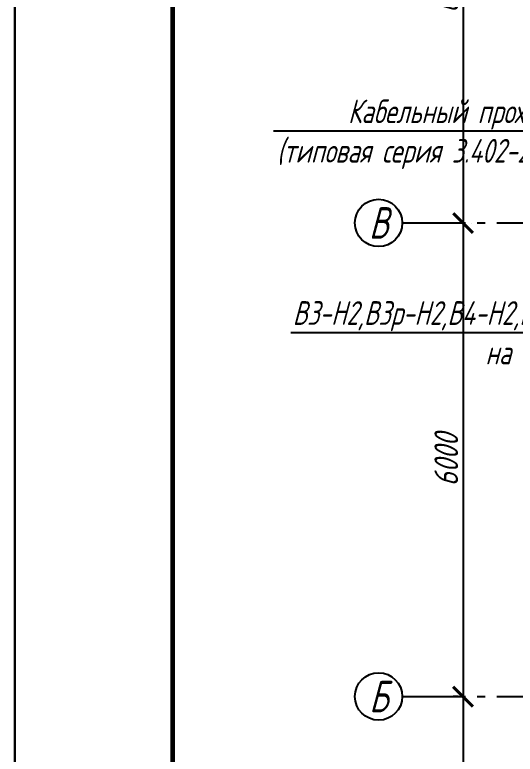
# Model space of a CAD drawing. Header units: millimetres. Extents: x -10490 to 5162, y -5053 to 76.
# Drawn here: x -4846 to -4782.6, y -565.9 to -472.2 of the extents above; entities that cross this region are included whole.
import ezdxf
from ezdxf import colors
from ezdxf.entities.mleader import LeaderData, LeaderLine
from ezdxf.math import Vec2, Vec3

# ---------------------------------------------------------------- set-up
doc = ezdxf.new("R2010")
doc.units = ezdxf.units.MM
doc.linetypes.add('gost6', pattern=[12, 8, -1.5, 1, -1.5])
doc.layers.get('Defpoints').update_dxf_attribs({"color": 33})
for name, color, linetype, lineweight in [('Линия выноска', 137, 'Continuous', 25), ('Осевая', 4, 'gost6', 25), ('Размерная', 4, 'Continuous', 25), ('Рамка толстая', 7, 'Continuous', 60), ('Рамка тонкая', 5, 'Continuous', 25), ('Текст', 2, 'Continuous', 25)]:
    doc.layers.add(name, color=color, linetype=linetype, lineweight=lineweight)
doc.styles.add('gost shx', font='gost.shx', dxfattribs={"oblique": 15})
doc.styles.add('SIMPLEX', font='simplex.shx', dxfattribs={"width": 0.7, "oblique": 15})
doc.styles.add('СИМПЛЕКС', font='simplex.shx', dxfattribs={"width": 0.7, "oblique": 15, "height": 500})
doc.dimstyles.new('ISO-25', dxfattribs={"dimtxt": 3, "dimasz": 2.5, "dimexe": 1.25, "dimexo": 0.625, "dimtad": 1, "dimtxsty": 'gost shx', "dimcen": 2.5, "dimclrt": 2, "dimadec": 0, "dimazin": 0, "dimtfac": 1, "dimtmove": 0, "dimatfit": 3, "dimfxl": 1, "dimarcsym": 0})

# ---------------------------------------------------------------- blocks, each defined once
blk = doc.blocks.new('A$C0CDB385D')
at = {"layer": 'Рамка толстая'}
blk.add_line((20, 415), (20, 5), dxfattribs=at)
at = {"layer": 'Рамка тонкая'}
for p, q in [((0, 420), (0, 0)), ((594, 0), (594, 420))]:
    blk.add_line(p, q, dxfattribs=at)
blk = doc.blocks.new('_ArchTick')
at = {"color": 0, "linetype": 'ByBlock', "const_width": 0.15}
blk.add_lwpolyline([(-0.5, -0.5), (0.5, 0.5)], dxfattribs=at)
blk = doc.blocks.new('*D514')
at = {"layer": 'Defpoints', "color": 0, "transparency": 16777216}
for p in [(-4789.227, -438.568), (-4789.227, -498.568), (-4789.227, -498.568)]:
    blk.add_point(p, dxfattribs=at)
at = {"layer": 'Размерная', "color": 0, "lineweight": -2, "transparency": 16777216}
for p, q in [((-4789.852, -438.568), (-4790.477, -438.568)), ((-4789.227, -438.568), (-4789.227, -498.568)), ((-4789.852, -498.568), (-4790.477, -498.568))]:
    blk.add_line(p, q, dxfattribs=at)
at = {"layer": 'Размерная', "color": 0, "lineweight": -2, "transparency": 16777216, "xscale": 2.5, "yscale": 2.5, "zscale": 2.5}
for p, rotation in [((-4789.227, -438.568), 90), ((-4789.227, -498.568), 270)]:
    blk.add_blockref('_ArchTick', p, dxfattribs=dict(at, rotation=rotation))
at = {"layer": 'Размерная', "color": 2, "transparency": 16777216, "insert": (-4791.352, -468.568), "char_height": 3, "attachment_point": 5, "rotation": 90, "style": 'gost shx'}
blk.add_mtext('6000', dxfattribs=at)
blk = doc.blocks.new('*D511')
at = {"layer": 'Defpoints', "color": 0, "transparency": 16777216}
for p in [(-4789.227, -498.568), (-4789.227, -558.568), (-4789.227, -558.568)]:
    blk.add_point(p, dxfattribs=at)
at = {"layer": 'Размерная', "color": 0, "lineweight": -2, "transparency": 16777216}
for p, q in [((-4789.852, -498.568), (-4790.477, -498.568)), ((-4789.227, -498.568), (-4789.227, -558.568)), ((-4789.852, -558.568), (-4790.477, -558.568))]:
    blk.add_line(p, q, dxfattribs=at)
at = {"layer": 'Размерная', "color": 0, "lineweight": -2, "transparency": 16777216, "xscale": 2.5, "yscale": 2.5, "zscale": 2.5}
for p, rotation in [((-4789.227, -498.568), 90), ((-4789.227, -558.568), 270)]:
    blk.add_blockref('_ArchTick', p, dxfattribs=dict(at, rotation=rotation))
at = {"layer": 'Размерная', "color": 2, "transparency": 16777216, "insert": (-4791.352, -528.568), "char_height": 3, "attachment_point": 5, "rotation": 90, "style": 'gost shx'}
blk.add_mtext('6000', dxfattribs=at)
blk = doc.blocks.new('*D512')
at = {"layer": 'Defpoints', "color": 0, "transparency": 16777216}
for p in [(-4789.227, -558.568), (-4789.227, -587.246), (-4789.227, -587.246)]:
    blk.add_point(p, dxfattribs=at)
at = {"layer": 'Размерная', "color": 0, "lineweight": -2, "transparency": 16777216}
for p, q in [((-4789.852, -558.568), (-4790.477, -558.568)), ((-4789.227, -558.568), (-4789.227, -587.246)), ((-4789.852, -587.246), (-4790.477, -587.246))]:
    blk.add_line(p, q, dxfattribs=at)
at = {"layer": 'Размерная', "color": 0, "lineweight": -2, "transparency": 16777216, "xscale": 2.5, "yscale": 2.5, "zscale": 2.5}
for p, rotation in [((-4789.227, -558.568), 90), ((-4789.227, -587.246), 270)]:
    blk.add_blockref('_ArchTick', p, dxfattribs=dict(at, rotation=rotation))
at = {"layer": 'Размерная', "color": 2, "transparency": 16777216, "insert": (-4791.352, -572.907), "char_height": 3, "attachment_point": 5, "rotation": 90, "style": 'gost shx'}
blk.add_mtext('2870', dxfattribs=at)
blk = doc.blocks.new('_None')
blk = doc.blocks.new('_DotBlank')
at = {"color": 0, "linetype": 'ByBlock', "lineweight": -2}
blk.add_line((-0.5, 0), (-1, 0), dxfattribs=at)
blk.add_circle((0, 0), 0.5, dxfattribs=at)

msp = doc.modelspace()

# ---------------------------------------------------------------- linework, layer by layer
at = {"layer": 'Осевая'}
for p, q in [((-4796.9309, -498.54645), (-4766.04156, -498.54645)), ((-4788.09904, -498.56801), (-4788.09904, -498.56801)), ((-4796.9309, -558.54645), (-4766.04156, -558.54645))]:
    msp.add_line(p, q, dxfattribs=at)
at = {"layer": 'Рамка тонкая'}
for centre in [(-4799.9309, -498.54645), (-4799.9309, -558.54645)]:
    msp.add_circle(centre, 3, dxfattribs=at)

# ---------------------------------------------------------------- block references
for p in [(-5440.0436, -814.14684), (-4846.0436, -814.14684)]:
    msp.add_blockref('A$C0CDB385D', p)

# ---------------------------------------------------------------- texts
at = {"layer": 'Текст', "char_height": 4, "width": 59, "attachment_point": 5, "style": 'SIMPLEX'}
for s, insert in [('В', (-4799.9309, -498.54645)), ('Б', (-4799.9309, -558.54645))]:
    msp.add_mtext(s, dxfattribs=dict(at, insert=insert))

# ---------------------------------------------------------------- dimensions: what is measured, and where the dimension line sits
at = {"layer": 'Размерная'}
for base, p1, p2, picture, middle in [((-4789.22719, -498.56801), (-4789.22719, -438.56801), (-4789.22719, -498.56801), '*D514', (-4791.35219, -468.56801)), ((-4789.22719, -558.56801), (-4789.22719, -498.56801), (-4789.22719, -558.56801), '*D511', (-4791.35219, -528.56801))]:
    dim = msp.add_linear_dim(base=base, p1=p1, p2=p2, angle=90, dimstyle='ISO-25', override={"dimlfac": 100, "dimrnd": 500, "dimblk1": 'ArchTick', "dimblk2": 'ArchTick', "dimsah": 1}, dxfattribs=at)
    dim.commit()
    dim.dimension.update_dxf_attribs({"geometry": picture, "text_midpoint": middle})
dim = msp.add_linear_dim(base=(-4789.22719, -587.24645), p1=(-4789.22719, -558.56801), p2=(-4789.22719, -587.24645), angle=90, text='2870', dimstyle='ISO-25', override={"dimlfac": 100, "dimrnd": 500, "dimblk1": 'ArchTick', "dimblk2": 'ArchTick', "dimsah": 1}, dxfattribs=at)
dim.commit()
dim.dimension.update_dxf_attribs({"geometry": '*D512', "text_midpoint": (-4791.35219, -572.90723)})

# ---------------------------------------------------------------- leaders
at = {"layer": 'Линия выноска'}
ml = msp.add_multileader_mtext('Standard', dxfattribs=at)
ml.set_content('Кабельные проходы\\P(типовая серия 3.402-24)', color=2, style='SIMPLEX')
ml.set_leader_properties()
ml.set_arrow_properties(name='DOTBLANK')
ml.build(insert=Vec2(0, 0))
ml.multileader.update_dxf_attribs({"text_left_attachment_type": 6, "text_right_attachment_type": 6, "dogleg_length": 1, "arrow_head_size": 10})
ctx = ml.context
ctx.base_point, ctx.char_height, ctx.arrow_head_size, ctx.plane_origin = Vec3(-4826.18225, -450.3002), 3, 10, Vec3(-4831.77003, -614.44357)
ctx.left_attachment, ctx.right_attachment, ctx.text_align_type = 6, 6, 2
notes = []
notes.append((ctx, [(0, (1, 1, 0), (-4776.34635, -450.3002), (-1, 0), 1, [(1, [(-4761.57632, -463.94645), (-4761.97338, -475.26599)], 0, [])])]))
ctx.mtext.insert, ctx.mtext.alignment, ctx.mtext.flow_direction = Vec3(-4779.34635, -446.3002), 3, 5
ml = msp.add_multileader_mtext('Standard', dxfattribs=at)
ml.set_content('Кабельный проход\\P(типовая серия 3.402-24)', color=2, style='SIMPLEX')
ml.set_leader_properties()
ml.set_arrow_properties(name='DOTBLANK')
ml.build(insert=Vec2(0, 0))
ml.multileader.update_dxf_attribs({"text_left_attachment_type": 6, "text_right_attachment_type": 6, "dogleg_length": 1, "arrow_head_size": 10})
ctx = ml.context
ctx.base_point, ctx.char_height, ctx.arrow_head_size, ctx.plane_origin = Vec3(-4825.2347, -486.90485), 3, 10, Vec3(-4833.25894, -648.00237)
ctx.left_attachment, ctx.right_attachment, ctx.text_align_type = 6, 6, 2
notes.append((ctx, [(0, (1, 1, 0), (-4775.3988, -486.90485), (-1, 0), 1, [(0, [(-4762.16882, -502.74645)], 0, [])])]))
ctx.mtext.insert, ctx.mtext.alignment, ctx.mtext.flow_direction = Vec3(-4778.3988, -482.90485), 3, 5
ml = msp.add_multileader_mtext('Standard', dxfattribs=at)
ml.set_content('В3-Н2,В3р-Н2,В4-Н2,В4р-Н2\\Pна кровлю', color=2, style='СИМПЛЕКС')
ml.set_leader_properties()
ml.set_arrow_properties(name='NONE')
ml.build(insert=Vec2(0, 0))
ml.multileader.update_dxf_attribs({"text_left_attachment_type": 6, "text_right_attachment_type": 6, "dogleg_length": 0, "arrow_head_size": 2})
ctx = ml.context
ctx.base_point, ctx.char_height, ctx.arrow_head_size, ctx.plane_origin = Vec3(-4824.49914, -512.45986), 3, 2, Vec3(-4724.88785, -526.70298)
ctx.left_attachment, ctx.right_attachment, ctx.text_align_type = 6, 6, 2
notes.append((ctx, [(1, (1, 1, 0), (-4770.1484, -512.45986), (-1, 0), 0, [(0, [(-4767.04156, -518.54599)], 0, [])])]))
ctx.mtext.insert, ctx.mtext.alignment, ctx.mtext.flow_direction = Vec3(-4772.1484, -508.45986), 3, 5
for ctx, leaders in notes:
    for number, flags, end, landing, length, lines in leaders:
        leader = LeaderData()
        leader.index, (leader.has_last_leader_line, leader.has_dogleg_vector, leader.attachment_direction) = number, flags
        leader.last_leader_point, leader.dogleg_vector, leader.dogleg_length = Vec3(end), Vec3(landing), length
        for number, points, colour, breaks in lines:
            line = LeaderLine()
            line.index, line.vertices, line.color, line.breaks = number, Vec3.list(points), colors.encode_raw_color(colour), breaks
            leader.lines.append(line)
        ctx.leaders.append(leader)

doc.saveas('drawing.dxf')
